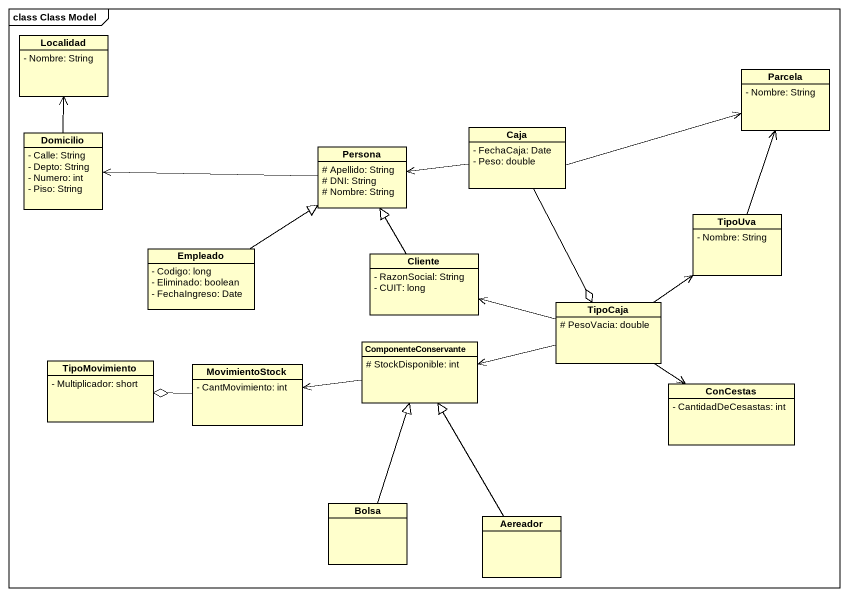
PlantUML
@startuml
mainframe class Class Model
hide circle
hide empty members
skinparam classAttributeIconSize 0
class Localidad {
  - Nombre: String
}
class Parcela {
  - Nombre: String
}
class Caja {
  - FechaCaja: Date
  - Peso: double
}
class Domicilio {
  - Calle: String
  - Depto: String
  - Numero: int
  - Piso: String
}
class Persona {
  # Apellido: String
  # DNI: String
  # Nombre: String
}
class TipoUva {
  - Nombre: String
}
class Empleado {
  - Codigo: long
  - Eliminado: boolean
  - FechaIngreso: Date
}
class Cliente {
  - RazonSocial: String
  - CUIT: long
}
class TipoCaja {
  # PesoVacia: double
}
class TipoMovimiento {
  - Multiplicador: short
}
class MovimientoStock {
  - CantMovimiento: int
}
class ComponenteConservante {
  # StockDisponible: int
}
class ConCestas {
  - CantidadDeCesastas: int
}
class Bolsa
class Aereador
Caja -right-> Parcela
Caja -left-> Persona
Caja --o TipoCaja
Domicilio -up-> Localidad
Persona -left-> Domicilio
TipoUva -up-> Parcela
Empleado -up-|> Persona
Cliente -up-|> Persona
TipoCaja -up-> TipoUva
TipoCaja -left-> Cliente
TipoCaja -left-> ComponenteConservante
TipoCaja --> ConCestas
MovimientoStock -left-o TipoMovimiento
ComponenteConservante -left-> MovimientoStock
Bolsa -up-|> ComponenteConservante
Aereador -up-|> ComponenteConservante
@enduml
